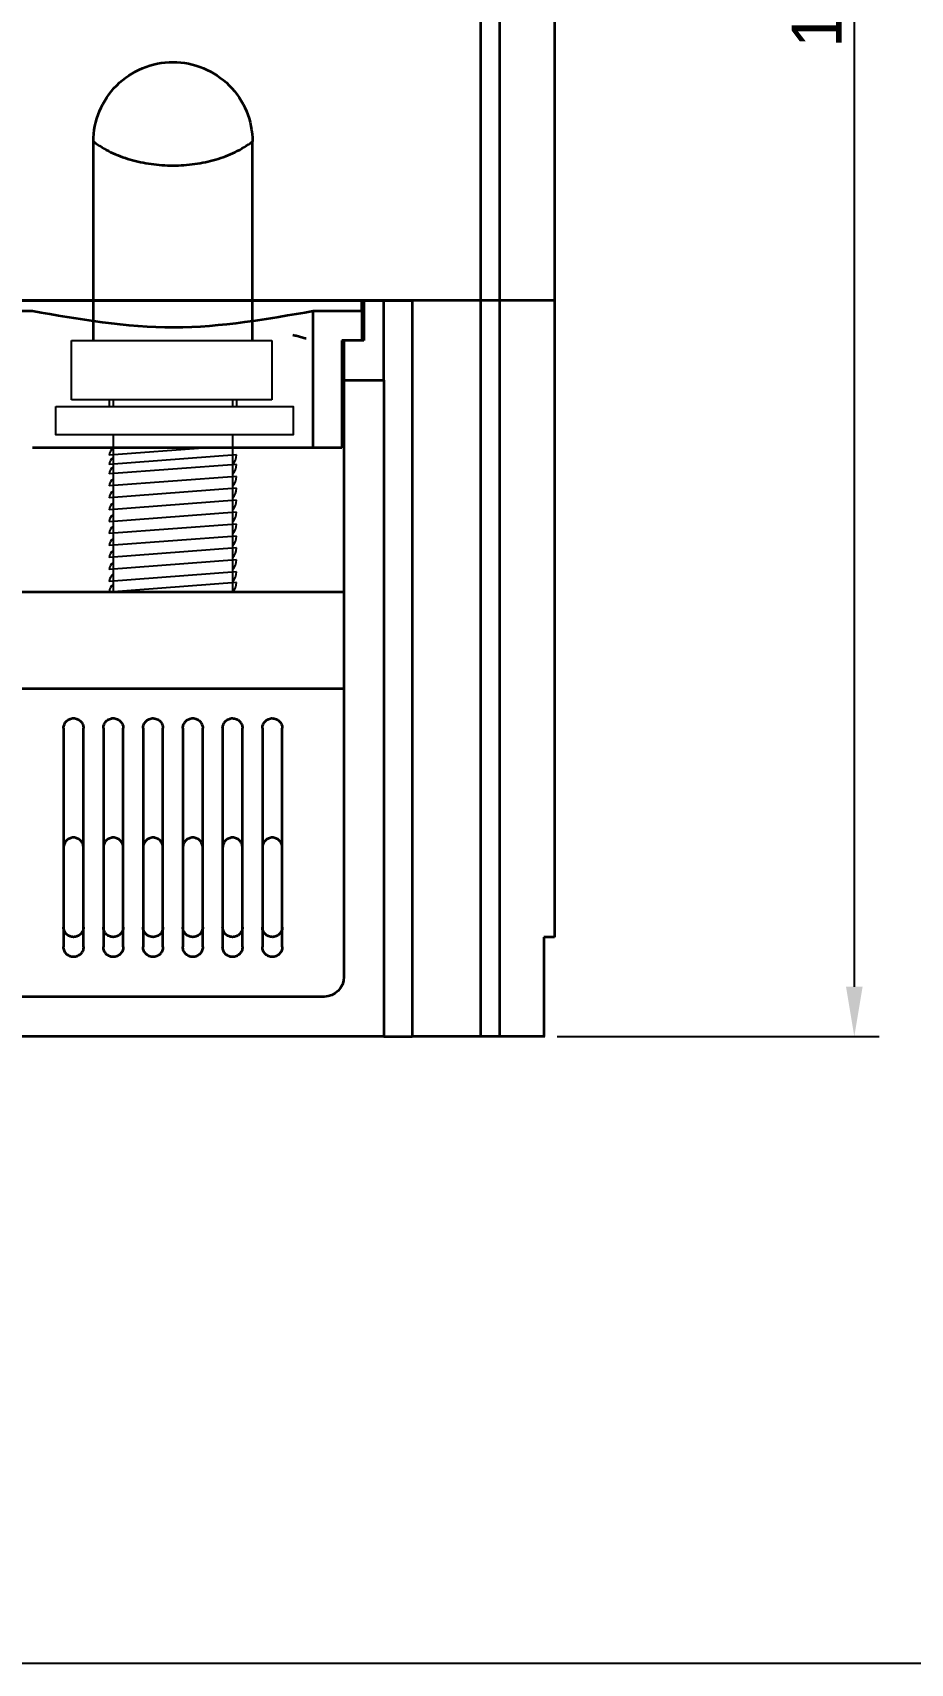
# Model space of a CAD drawing. Header units: millimetres. Extents: x 45 to 885, y 38 to 718.
# Drawn here: x 786.6 to 830.8, y 37.9 to 119.9 of the extents above; entities that cross this region are included whole.
import ezdxf

# ---------------------------------------------------------------- set-up
doc = ezdxf.new("R2010")
doc.units = ezdxf.units.MM
for name, color, linetype in [('3', 3, 'Continuous'), ('4', 133, 'Continuous'), ('55', 5, 'Continuous')]:
    doc.layers.add(name, color=color, linetype=linetype)
doc.styles.get("Standard").update_dxf_attribs({"font": 'BareunDotumPro1.ttf'})
doc.dimstyles.new('ISO-25', dxfattribs={"dimtxt": 2.5, "dimasz": 2.5, "dimexe": 1.25, "dimexo": 0.625, "dimtad": 1, "dimtxsty": 'Standard', "dimcen": 2.5, "dimadec": 0, "dimazin": 0, "dimtfac": 1, "dimtmove": 0, "dimatfit": 3, "dimfxl": 0, "dimarcsym": 0})

# ---------------------------------------------------------------- blocks, each defined once
blk = doc.blocks.new('*D20')
at = {"color": 0, "lineweight": -2}
for p, q in [((812.198, 174.463), (829.217, 174.463)), ((827.967, 171.963), (827.967, 71.963)), ((813.022, 69.463), (829.217, 69.463))]:
    blk.add_line(p, q, dxfattribs=at)
at = {"color": 0}
for points in [[(828.384, 171.963), (827.55, 171.963), (827.967, 174.463)], [(827.55, 71.963), (828.384, 71.963), (827.967, 69.463)]]:
    blk.add_solid(points, dxfattribs=at)
at = {"layer": 'Defpoints', "color": 0}
for p in [(811.573, 174.463), (812.397, 69.463), (827.967, 69.463)]:
    blk.add_point(p, dxfattribs=at)
at = {"color": 0, "insert": (826.092, 121.963), "char_height": 2.5, "attachment_point": 5, "rotation": 90}
blk.add_mtext('105', dxfattribs=at)

msp = doc.modelspace()

# ---------------------------------------------------------------- linework, layer by layer
at = {"color": 0, "linetype": 'ByBlock', "lineweight": 35}
for p, q in [((809.191, 69.463), (809.191, 159.163)), ((810.136, 69.463), (810.136, 159.163)), ((812.897, 159.163), (812.897, 106.463)), ((789.697, 104.463), (789.697, 114.463)), ((797.697, 104.463), (797.697, 114.463)), ((812.897, 106.463), (732.897, 106.463)), ((800.397, 106.463), (745.397, 106.463))]:
    msp.add_line(p, q, dxfattribs=at)
msp.add_lwpolyline([(45.491, 618.976), (885.408, 618.976), (885.408, 37.938), (45.491, 37.938)], close=True)
for points, knots in [([(789.697, 114.463), (789.697, 114.983), (789.905, 116.035), (790.795, 117.364), (792.125, 118.255), (793.177, 118.463), (793.697, 118.463)], [0, 0, 0, 0, 1.560723, 3.121445, 4.682168, 6.24289, 6.24289, 6.24289, 6.24289]), ([(793.697, 118.463), (794.217, 118.463), (795.269, 118.255), (796.599, 117.364), (797.489, 116.035), (797.697, 114.983), (797.697, 114.463)], [0, 0, 0, 0, 1.560723, 3.121445, 4.682168, 6.24289, 6.24289, 6.24289, 6.24289]), ([(789.697, 114.463), (789.967, 114.26), (790.559, 113.904), (791.543, 113.532), (792.601, 113.31), (793.697, 113.237), (794.793, 113.31), (795.851, 113.532), (796.834, 113.904), (797.427, 114.26), (797.697, 114.463)], [0, 0, 0, 0, 1.012314, 2.059029, 3.140808, 4.242998, 5.345189, 6.426967, 7.473683, 8.485997, 8.485997, 8.485997, 8.485997]), ([(800.397, 104.554), (800.323, 104.573), (800.175, 104.612), (799.951, 104.672), (799.801, 104.711), (799.725, 104.732)], [0, 0, 0, 0, 0.2286263, 0.4602496, 0.6945884, 0.6945884, 0.6945884, 0.6945884])]:
    msp.add_open_spline(points, degree=3, knots=knots, dxfattribs=at)
at = {"layer": '3', "color": 0, "linetype": 'ByBlock', "lineweight": 35}
for p, q in [((742.597, 106.463), (803.197, 106.463)), ((786.639, 105.927), (779.954, 105.927)), ((803.197, 105.927), (800.754, 105.927)), ((800.754, 99.063), (800.754, 105.927)), ((803.197, 105.927), (803.197, 106.463)), ((803.197, 105.927), (803.197, 104.463)), ((802.297, 104.463), (802.197, 104.463)), ((802.197, 104.463), (802.197, 99.063)), ((802.197, 99.063), (800.754, 99.063))]:
    msp.add_line(p, q, dxfattribs=at)
at = {"layer": '3'}
for p, q in [((788.591, 104.463), (798.672, 104.463)), ((788.591, 101.477), (788.591, 104.463)), ((798.672, 104.463), (798.672, 101.477)), ((798.672, 101.477), (788.591, 101.477)), ((790.497, 101.477), (790.497, 101.135)), ((790.697, 101.477), (790.697, 101.135)), ((796.697, 101.477), (796.697, 101.135)), ((796.897, 101.477), (796.897, 101.135)), ((790.697, 99.722), (790.697, 91.813)), ((796.697, 99.722), (796.697, 91.813)), ((795.44, 99.063), (790.497, 98.692)), ((796.897, 98.707), (790.497, 98.227)), ((796.897, 98.227), (790.497, 97.747)), ((796.897, 97.627), (790.497, 97.147)), ((796.897, 97.027), (790.497, 96.547)), ((796.897, 96.427), (790.497, 95.947)), ((796.897, 95.827), (790.497, 95.347)), ((796.897, 95.227), (790.497, 94.747)), ((796.897, 94.627), (790.497, 94.147)), ((796.897, 94.027), (790.497, 93.547)), ((796.897, 93.427), (790.497, 92.947)), ((796.897, 92.827), (790.497, 92.347)), ((796.897, 92.293), (790.497, 91.813))]:
    msp.add_line(p, q, dxfattribs=at)
msp.add_lwpolyline([(787.812, 101.135), (799.742, 101.135), (799.742, 99.722), (787.812, 99.722)], close=True, dxfattribs=at)
for centre, radius, start, end in [((790.911, 98.692), 0.414, 121.1623, 180), ((790.911, 98.227), 0.414, 121.1623, 180), ((796.204, 98.707), 0.693, 314.35203, 0), ((790.911, 97.747), 0.414, 121.1623, 180), ((796.204, 98.227), 0.693, 314.35203, 0), ((796.204, 97.627), 0.693, 314.35203, 0), ((790.911, 97.147), 0.414, 121.1623, 180), ((790.911, 96.547), 0.414, 121.1623, 180), ((796.204, 97.027), 0.693, 314.35203, 0), ((790.911, 95.947), 0.414, 121.1623, 180), ((796.204, 96.427), 0.693, 314.35203, 0), ((790.911, 95.362), 0.414, 121.1623, 180), ((796.204, 95.827), 0.693, 314.35203, 0), ((796.204, 95.227), 0.693, 314.35203, 0), ((790.911, 94.762), 0.414, 121.1623, 180), ((790.911, 94.147), 0.414, 121.1623, 180), ((796.204, 94.627), 0.693, 314.35203, 0), ((790.911, 93.547), 0.414, 121.1623, 180), ((796.204, 94.027), 0.693, 314.35203, 0), ((790.911, 92.947), 0.414, 121.1623, 180), ((790.911, 92.347), 0.414, 121.1623, 180), ((796.204, 93.427), 0.693, 314.35203, 0), ((796.204, 92.827), 0.693, 314.35203, 0), ((790.911, 91.828), 0.414, 121.1623, 180), ((796.204, 92.293), 0.693, 314.35203, 0)]:
    msp.add_arc(centre, radius, start, end, dxfattribs=at)
at = {"layer": '3', "color": 0, "linetype": 'ByBlock', "lineweight": 35}
msp.add_open_spline([(800.754, 105.927), (798.466, 105.545), (796.144, 105.113), (791.342, 105.104), (788.943, 105.542), (786.639, 105.927)], degree=3, knots=[0, 0, 0, 0, 0.5, 0.5, 1, 1, 1, 1], dxfattribs=at)
msp.add_rational_spline([(800.754, 99.063), (796.113, 99.063), (791.281, 99.063), (786.639, 99.063)], [0.989961183242, 0.963981359512, 0.963981359512, 0.989961183242], degree=3, dxfattribs=at)
at = {"layer": '4', "color": 0, "linetype": 'ByBlock', "lineweight": 35}
for p, q in [((803.197, 106.463), (803.297, 106.463)), ((803.297, 106.463), (804.297, 106.463)), ((803.297, 106.463), (803.297, 104.463)), ((804.297, 102.463), (804.297, 106.463)), ((804.297, 106.463), (805.732, 106.463)), ((805.732, 106.463), (805.732, 69.463)), ((812.897, 106.463), (805.732, 106.463)), ((812.897, 106.463), (812.897, 74.463)), ((803.297, 104.463), (802.297, 104.463)), ((802.297, 104.463), (802.297, 102.463)), ((802.297, 102.463), (802.297, 72.463)), ((802.297, 102.463), (804.297, 102.463)), ((804.297, 102.463), (804.297, 69.463)), ((788.197, 84.963), (788.197, 73.963)), ((789.197, 73.963), (789.197, 84.963)), ((790.197, 84.963), (790.197, 73.963)), ((791.197, 73.963), (791.197, 84.963)), ((792.197, 84.963), (792.197, 73.963)), ((793.197, 73.963), (793.197, 84.963)), ((794.197, 84.963), (794.197, 73.963)), ((795.197, 73.963), (795.197, 84.963)), ((796.197, 84.963), (796.197, 73.963)), ((797.197, 73.963), (797.197, 84.963)), ((798.197, 84.963), (798.197, 73.963)), ((799.197, 73.963), (799.197, 84.963)), ((812.897, 74.463), (812.359, 74.463)), ((801.297, 71.463), (786.097, 71.463)), ((804.297, 69.463), (741.497, 69.463)), ((804.297, 69.463), (805.732, 69.463)), ((812.346, 69.463), (805.732, 69.463))]:
    msp.add_line(p, q, dxfattribs=at)
at = {"layer": '4', "color": 0, "linetype": 'ByBlock', "lineweight": 35, "extrusion": (0, 0, -1)}
msp.add_arc((-801.297, 72.463), 1, 180, 270, dxfattribs=at)
at = {"layer": '4', "color": 0, "linetype": 'ByBlock', "lineweight": 35}
for points in [[(802.297, 91.813), (796.681, 91.813), (790.713, 91.813), (785.097, 91.813)], [(785.097, 86.963), (790.713, 86.963), (796.681, 86.963), (802.297, 86.963)]]:
    msp.add_rational_spline(points, [1, 0.960635087259, 0.960635087259, 1], degree=3, dxfattribs=at)
for points, knots in [([(788.197, 84.963), (788.197, 84.996), (788.2, 85.029), (788.213, 85.094), (788.223, 85.126), (788.249, 85.187), (788.264, 85.216), (788.301, 85.27), (788.322, 85.296), (788.392, 85.364), (788.447, 85.401), (788.537, 85.438), (788.568, 85.447), (788.632, 85.46), (788.664, 85.463), (788.728, 85.463), (788.761, 85.46), (788.825, 85.447), (788.855, 85.438), (788.916, 85.413), (788.945, 85.398), (788.999, 85.362), (789.024, 85.342), (789.071, 85.296), (789.092, 85.27), (789.129, 85.216), (789.145, 85.187), (789.171, 85.126), (789.18, 85.094), (789.193, 85.03), (789.197, 84.996), (789.197, 84.963)], [0, 0, 0, 0, 0.0625, 0.0625, 0.125, 0.125, 0.1875, 0.1875, 0.25, 0.25, 0.375, 0.375, 0.4375, 0.4375, 0.5, 0.5, 0.5625, 0.5625, 0.625, 0.625, 0.6875, 0.6875, 0.75, 0.75, 0.8125, 0.8125, 0.875, 0.875, 0.9375, 0.9375, 1, 1, 1, 1]), ([(790.197, 84.963), (790.197, 84.996), (790.2, 85.029), (790.213, 85.093), (790.223, 85.125), (790.248, 85.185), (790.263, 85.214), (790.3, 85.269), (790.321, 85.294), (790.39, 85.363), (790.446, 85.4), (790.566, 85.45), (790.632, 85.463), (790.729, 85.463), (790.762, 85.46), (790.826, 85.447), (790.857, 85.438), (790.917, 85.413), (790.947, 85.397), (791.001, 85.361), (791.026, 85.34), (791.073, 85.294), (791.094, 85.269), (791.13, 85.214), (791.146, 85.185), (791.171, 85.125), (791.181, 85.093), (791.193, 85.029), (791.197, 84.996), (791.197, 84.963)], [0, 0, 0, 0, 0.0625, 0.0625, 0.125, 0.125, 0.1875, 0.1875, 0.25, 0.25, 0.375, 0.375, 0.5, 0.5, 0.5625, 0.5625, 0.625, 0.625, 0.6875, 0.6875, 0.75, 0.75, 0.8125, 0.8125, 0.875, 0.875, 0.9375, 0.9375, 1, 1, 1, 1]), ([(792.197, 84.963), (792.197, 84.996), (792.2, 85.028), (792.213, 85.092), (792.223, 85.124), (792.248, 85.185), (792.263, 85.213), (792.299, 85.268), (792.321, 85.294), (792.39, 85.363), (792.446, 85.4), (792.566, 85.45), (792.632, 85.463), (792.729, 85.463), (792.763, 85.459), (792.827, 85.447), (792.858, 85.437), (792.918, 85.412), (792.948, 85.397), (793.002, 85.36), (793.027, 85.34), (793.074, 85.293), (793.094, 85.268), (793.13, 85.214), (793.146, 85.184), (793.171, 85.124), (793.181, 85.093), (793.194, 85.029), (793.197, 84.996), (793.197, 84.963)], [0, 0, 0, 0, 0.0625, 0.0625, 0.125, 0.125, 0.1875, 0.1875, 0.25, 0.25, 0.375, 0.375, 0.5, 0.5, 0.5625, 0.5625, 0.625, 0.625, 0.6875, 0.6875, 0.75, 0.75, 0.8125, 0.8125, 0.875, 0.875, 0.9375, 0.9375, 1, 1, 1, 1]), ([(794.197, 84.963), (794.197, 84.996), (794.2, 85.028), (794.213, 85.092), (794.222, 85.124), (794.248, 85.185), (794.263, 85.213), (794.299, 85.268), (794.32, 85.293), (794.39, 85.362), (794.445, 85.4), (794.566, 85.45), (794.632, 85.463), (794.729, 85.463), (794.762, 85.46), (794.826, 85.447), (794.858, 85.437), (794.918, 85.412), (794.947, 85.397), (795.001, 85.36), (795.027, 85.34), (795.073, 85.293), (795.094, 85.268), (795.13, 85.214), (795.146, 85.185), (795.171, 85.124), (795.181, 85.093), (795.194, 85.029), (795.197, 84.996), (795.197, 84.963)], [0, 0, 0, 0, 0.0625, 0.0625, 0.125, 0.125, 0.1875, 0.1875, 0.25, 0.25, 0.375, 0.375, 0.5, 0.5, 0.5625, 0.5625, 0.625, 0.625, 0.6875, 0.6875, 0.75, 0.75, 0.8125, 0.8125, 0.875, 0.875, 0.9375, 0.9375, 1, 1, 1, 1]), ([(796.197, 84.963), (796.197, 84.996), (796.2, 85.029), (796.213, 85.093), (796.223, 85.125), (796.248, 85.185), (796.263, 85.214), (796.3, 85.268), (796.321, 85.294), (796.391, 85.363), (796.446, 85.4), (796.567, 85.45), (796.632, 85.463), (796.73, 85.463), (796.763, 85.459), (796.826, 85.447), (796.857, 85.437), (796.918, 85.413), (796.947, 85.397), (797.001, 85.361), (797.026, 85.34), (797.073, 85.294), (797.094, 85.269), (797.13, 85.215), (797.146, 85.185), (797.171, 85.125), (797.181, 85.093), (797.194, 85.029), (797.197, 84.996), (797.197, 84.963)], [0, 0, 0, 0, 0.0625, 0.0625, 0.125, 0.125, 0.1875, 0.1875, 0.25, 0.25, 0.375, 0.375, 0.5, 0.5, 0.5625, 0.5625, 0.625, 0.625, 0.6875, 0.6875, 0.75, 0.75, 0.8125, 0.8125, 0.875, 0.875, 0.9375, 0.9375, 1, 1, 1, 1]), ([(798.197, 84.963), (798.197, 84.996), (798.2, 85.029), (798.213, 85.094), (798.223, 85.126), (798.249, 85.187), (798.264, 85.216), (798.301, 85.27), (798.323, 85.296), (798.392, 85.365), (798.448, 85.401), (798.538, 85.438), (798.57, 85.447), (798.633, 85.46), (798.665, 85.463), (798.73, 85.463), (798.763, 85.459), (798.826, 85.447), (798.857, 85.438), (798.917, 85.413), (798.946, 85.398), (799, 85.362), (799.025, 85.342), (799.072, 85.295), (799.093, 85.27), (799.129, 85.216), (799.145, 85.187), (799.171, 85.126), (799.18, 85.094), (799.193, 85.03), (799.197, 84.996), (799.197, 84.963)], [0, 0, 0, 0, 0.0625, 0.0625, 0.125, 0.125, 0.1875, 0.1875, 0.25, 0.25, 0.375, 0.375, 0.4375, 0.4375, 0.5, 0.5, 0.5625, 0.5625, 0.625, 0.625, 0.6875, 0.6875, 0.75, 0.75, 0.8125, 0.8125, 0.875, 0.875, 0.9375, 0.9375, 1, 1, 1, 1]), ([(789.197, 78.963), (789.197, 78.996), (789.193, 79.029), (789.18, 79.094), (789.171, 79.126), (789.145, 79.187), (789.129, 79.216), (789.092, 79.27), (789.071, 79.296), (789.001, 79.365), (788.945, 79.401), (788.855, 79.438), (788.824, 79.447), (788.76, 79.46), (788.728, 79.463), (788.664, 79.463), (788.631, 79.459), (788.568, 79.447), (788.537, 79.438), (788.477, 79.413), (788.448, 79.398), (788.394, 79.362), (788.369, 79.342), (788.299, 79.272), (788.262, 79.218), (788.223, 79.126), (788.213, 79.094), (788.2, 79.03), (788.197, 78.996), (788.197, 78.963)], [0, 0, 0, 0, 0.0625, 0.0625, 0.125, 0.125, 0.1875, 0.1875, 0.25, 0.25, 0.375, 0.375, 0.4375, 0.4375, 0.5, 0.5, 0.5625, 0.5625, 0.625, 0.625, 0.6875, 0.6875, 0.75, 0.75, 0.875, 0.875, 0.9375, 0.9375, 1, 1, 1, 1]), ([(791.197, 78.963), (791.197, 78.996), (791.194, 79.029), (791.181, 79.093), (791.171, 79.125), (791.146, 79.185), (791.13, 79.214), (791.094, 79.269), (791.073, 79.294), (791.003, 79.363), (790.947, 79.4), (790.827, 79.45), (790.762, 79.463), (790.664, 79.463), (790.631, 79.459), (790.568, 79.447), (790.536, 79.437), (790.476, 79.413), (790.447, 79.397), (790.393, 79.361), (790.368, 79.341), (790.321, 79.294), (790.3, 79.269), (790.264, 79.215), (790.248, 79.185), (790.223, 79.125), (790.213, 79.093), (790.2, 79.029), (790.197, 78.996), (790.197, 78.963)], [0, 0, 0, 0, 0.0625, 0.0625, 0.125, 0.125, 0.1875, 0.1875, 0.25, 0.25, 0.375, 0.375, 0.5, 0.5, 0.5625, 0.5625, 0.625, 0.625, 0.6875, 0.6875, 0.75, 0.75, 0.8125, 0.8125, 0.875, 0.875, 0.9375, 0.9375, 1, 1, 1, 1]), ([(793.197, 78.963), (793.197, 78.996), (793.194, 79.028), (793.181, 79.092), (793.171, 79.124), (793.146, 79.184), (793.131, 79.213), (793.095, 79.268), (793.073, 79.293), (793.004, 79.362), (792.948, 79.4), (792.828, 79.45), (792.762, 79.463), (792.665, 79.463), (792.632, 79.46), (792.567, 79.447), (792.536, 79.437), (792.476, 79.412), (792.447, 79.397), (792.392, 79.361), (792.367, 79.34), (792.32, 79.293), (792.3, 79.268), (792.263, 79.214), (792.248, 79.185), (792.223, 79.124), (792.213, 79.093), (792.2, 79.029), (792.197, 78.996), (792.197, 78.963)], [0, 0, 0, 0, 0.0625, 0.0625, 0.125, 0.125, 0.1875, 0.1875, 0.25, 0.25, 0.375, 0.375, 0.5, 0.5, 0.5625, 0.5625, 0.625, 0.625, 0.6875, 0.6875, 0.75, 0.75, 0.8125, 0.8125, 0.875, 0.875, 0.9375, 0.9375, 1, 1, 1, 1]), ([(795.197, 78.963), (795.197, 78.996), (795.194, 79.029), (795.181, 79.093), (795.171, 79.124), (795.146, 79.184), (795.131, 79.214), (795.094, 79.268), (795.074, 79.293), (795.027, 79.34), (795.002, 79.36), (794.948, 79.397), (794.918, 79.412), (794.858, 79.437), (794.827, 79.447), (794.763, 79.459), (794.73, 79.463), (794.632, 79.463), (794.566, 79.45), (794.446, 79.4), (794.39, 79.363), (794.321, 79.294), (794.299, 79.268), (794.263, 79.213), (794.248, 79.185), (794.223, 79.124), (794.213, 79.092), (794.2, 79.028), (794.197, 78.996), (794.197, 78.963)], [0, 0, 0, 0, 0.0625, 0.0625, 0.125, 0.125, 0.1875, 0.1875, 0.25, 0.25, 0.3125, 0.3125, 0.375, 0.375, 0.4375, 0.4375, 0.5, 0.5, 0.625, 0.625, 0.75, 0.75, 0.8125, 0.8125, 0.875, 0.875, 0.9375, 0.9375, 1, 1, 1, 1]), ([(797.197, 78.963), (797.197, 78.996), (797.193, 79.029), (797.181, 79.093), (797.171, 79.125), (797.146, 79.185), (797.13, 79.214), (797.094, 79.269), (797.073, 79.294), (797.026, 79.34), (797.001, 79.361), (796.947, 79.397), (796.918, 79.412), (796.858, 79.437), (796.827, 79.447), (796.763, 79.459), (796.73, 79.463), (796.633, 79.463), (796.567, 79.45), (796.447, 79.401), (796.391, 79.364), (796.321, 79.295), (796.3, 79.269), (796.264, 79.214), (796.248, 79.186), (796.223, 79.125), (796.213, 79.093), (796.2, 79.029), (796.197, 78.996), (796.197, 78.963)], [0, 0, 0, 0, 0.0625, 0.0625, 0.125, 0.125, 0.1875, 0.1875, 0.25, 0.25, 0.3125, 0.3125, 0.375, 0.375, 0.4375, 0.4375, 0.5, 0.5, 0.625, 0.625, 0.75, 0.75, 0.8125, 0.8125, 0.875, 0.875, 0.9375, 0.9375, 1, 1, 1, 1]), ([(799.197, 78.963), (799.197, 78.996), (799.193, 79.03), (799.18, 79.094), (799.171, 79.126), (799.145, 79.187), (799.129, 79.216), (799.093, 79.27), (799.072, 79.295), (799.025, 79.342), (799, 79.362), (798.946, 79.398), (798.917, 79.413), (798.857, 79.438), (798.826, 79.447), (798.763, 79.459), (798.73, 79.463), (798.666, 79.463), (798.634, 79.46), (798.57, 79.447), (798.539, 79.438), (798.449, 79.402), (798.393, 79.365), (798.323, 79.296), (798.302, 79.271), (798.265, 79.216), (798.249, 79.187), (798.223, 79.126), (798.213, 79.094), (798.2, 79.029), (798.197, 78.996), (798.197, 78.963)], [0, 0, 0, 0, 0.0625, 0.0625, 0.125, 0.125, 0.1875, 0.1875, 0.25, 0.25, 0.3125, 0.3125, 0.375, 0.375, 0.4375, 0.4375, 0.5, 0.5, 0.5625, 0.5625, 0.625, 0.625, 0.75, 0.75, 0.8125, 0.8125, 0.875, 0.875, 0.9375, 0.9375, 1, 1, 1, 1]), ([(789.197, 74.963), (789.197, 74.929), (789.194, 74.896), (789.18, 74.832), (789.171, 74.8), (789.145, 74.739), (789.129, 74.71), (789.092, 74.655), (789.071, 74.629), (789.001, 74.561), (788.945, 74.524), (788.855, 74.487), (788.824, 74.478), (788.76, 74.466), (788.728, 74.463), (788.664, 74.463), (788.631, 74.466), (788.568, 74.479), (788.537, 74.488), (788.477, 74.512), (788.448, 74.528), (788.394, 74.563), (788.369, 74.584), (788.299, 74.653), (788.262, 74.708), (788.223, 74.8), (788.213, 74.831), (788.2, 74.896), (788.197, 74.929), (788.197, 74.963)], [0, 0, 0, 0, 0.0625, 0.0625, 0.125, 0.125, 0.1875, 0.1875, 0.25, 0.25, 0.375, 0.375, 0.4375, 0.4375, 0.5, 0.5, 0.5625, 0.5625, 0.625, 0.625, 0.6875, 0.6875, 0.75, 0.75, 0.875, 0.875, 0.9375, 0.9375, 1, 1, 1, 1]), ([(791.197, 74.963), (791.197, 74.93), (791.194, 74.897), (791.181, 74.833), (791.171, 74.801), (791.146, 74.74), (791.13, 74.711), (791.094, 74.657), (791.073, 74.631), (791.003, 74.562), (790.947, 74.525), (790.827, 74.476), (790.762, 74.463), (790.664, 74.463), (790.631, 74.466), (790.567, 74.479), (790.536, 74.488), (790.476, 74.513), (790.447, 74.529), (790.393, 74.564), (790.368, 74.585), (790.321, 74.632), (790.3, 74.657), (790.264, 74.711), (790.248, 74.74), (790.223, 74.801), (790.213, 74.832), (790.2, 74.896), (790.197, 74.93), (790.197, 74.963)], [0, 0, 0, 0, 0.0625, 0.0625, 0.125, 0.125, 0.1875, 0.1875, 0.25, 0.25, 0.375, 0.375, 0.5, 0.5, 0.5625, 0.5625, 0.625, 0.625, 0.6875, 0.6875, 0.75, 0.75, 0.8125, 0.8125, 0.875, 0.875, 0.9375, 0.9375, 1, 1, 1, 1]), ([(793.197, 74.963), (793.197, 74.93), (793.194, 74.897), (793.181, 74.833), (793.171, 74.802), (793.146, 74.741), (793.131, 74.712), (793.094, 74.658), (793.073, 74.632), (793.004, 74.563), (792.948, 74.526), (792.828, 74.476), (792.762, 74.463), (792.664, 74.463), (792.631, 74.466), (792.567, 74.479), (792.536, 74.488), (792.476, 74.513), (792.446, 74.529), (792.392, 74.565), (792.367, 74.586), (792.32, 74.632), (792.3, 74.657), (792.263, 74.712), (792.248, 74.741), (792.222, 74.801), (792.213, 74.833), (792.2, 74.897), (792.197, 74.93), (792.197, 74.963)], [0, 0, 0, 0, 0.0625, 0.0625, 0.125, 0.125, 0.1875, 0.1875, 0.25, 0.25, 0.375, 0.375, 0.5, 0.5, 0.5625, 0.5625, 0.625, 0.625, 0.6875, 0.6875, 0.75, 0.75, 0.8125, 0.8125, 0.875, 0.875, 0.9375, 0.9375, 1, 1, 1, 1]), ([(795.197, 74.963), (795.197, 74.93), (795.194, 74.897), (795.181, 74.833), (795.171, 74.802), (795.146, 74.741), (795.131, 74.712), (795.095, 74.658), (795.073, 74.632), (795.004, 74.563), (794.949, 74.526), (794.828, 74.476), (794.763, 74.463), (794.665, 74.463), (794.632, 74.466), (794.568, 74.479), (794.536, 74.488), (794.476, 74.513), (794.447, 74.529), (794.392, 74.565), (794.367, 74.585), (794.32, 74.632), (794.3, 74.657), (794.263, 74.712), (794.248, 74.741), (794.222, 74.801), (794.213, 74.833), (794.2, 74.897), (794.197, 74.93), (794.197, 74.963)], [0, 0, 0, 0, 0.0625, 0.0625, 0.125, 0.125, 0.1875, 0.1875, 0.25, 0.25, 0.375, 0.375, 0.5, 0.5, 0.5625, 0.5625, 0.625, 0.625, 0.6875, 0.6875, 0.75, 0.75, 0.8125, 0.8125, 0.875, 0.875, 0.9375, 0.9375, 1, 1, 1, 1]), ([(797.197, 74.963), (797.197, 74.93), (797.194, 74.897), (797.181, 74.833), (797.171, 74.801), (797.146, 74.74), (797.13, 74.711), (797.094, 74.657), (797.073, 74.631), (797.004, 74.563), (796.948, 74.525), (796.828, 74.476), (796.763, 74.463), (796.665, 74.463), (796.632, 74.466), (796.568, 74.478), (796.537, 74.488), (796.477, 74.513), (796.448, 74.528), (796.393, 74.564), (796.368, 74.585), (796.321, 74.631), (796.3, 74.657), (796.264, 74.711), (796.248, 74.74), (796.223, 74.801), (796.213, 74.832), (796.2, 74.896), (796.197, 74.93), (796.197, 74.963)], [0, 0, 0, 0, 0.0625, 0.0625, 0.125, 0.125, 0.1875, 0.1875, 0.25, 0.25, 0.375, 0.375, 0.5, 0.5, 0.5625, 0.5625, 0.625, 0.625, 0.6875, 0.6875, 0.75, 0.75, 0.8125, 0.8125, 0.875, 0.875, 0.9375, 0.9375, 1, 1, 1, 1]), ([(799.197, 74.963), (799.197, 74.929), (799.194, 74.896), (799.181, 74.832), (799.171, 74.8), (799.145, 74.739), (799.129, 74.71), (799.093, 74.655), (799.071, 74.63), (799.002, 74.561), (798.946, 74.525), (798.857, 74.488), (798.826, 74.479), (798.762, 74.466), (798.73, 74.463), (798.666, 74.463), (798.633, 74.466), (798.57, 74.478), (798.539, 74.487), (798.479, 74.512), (798.449, 74.527), (798.395, 74.563), (798.37, 74.583), (798.323, 74.63), (798.302, 74.655), (798.265, 74.709), (798.249, 74.738), (798.223, 74.799), (798.213, 74.831), (798.2, 74.896), (798.197, 74.929), (798.197, 74.963)], [0, 0, 0, 0, 0.0625, 0.0625, 0.125, 0.125, 0.1875, 0.1875, 0.25, 0.25, 0.375, 0.375, 0.4375, 0.4375, 0.5, 0.5, 0.5625, 0.5625, 0.625, 0.625, 0.6875, 0.6875, 0.75, 0.75, 0.8125, 0.8125, 0.875, 0.875, 0.9375, 0.9375, 1, 1, 1, 1]), ([(789.197, 73.963), (789.197, 73.929), (789.194, 73.896), (789.18, 73.832), (789.171, 73.8), (789.145, 73.739), (789.129, 73.71), (789.092, 73.655), (789.071, 73.63), (789.001, 73.561), (788.945, 73.524), (788.855, 73.488), (788.824, 73.478), (788.76, 73.466), (788.728, 73.463), (788.664, 73.463), (788.631, 73.466), (788.568, 73.479), (788.537, 73.488), (788.477, 73.513), (788.448, 73.528), (788.394, 73.564), (788.369, 73.584), (788.322, 73.63), (788.301, 73.656), (788.264, 73.71), (788.249, 73.739), (788.223, 73.8), (788.213, 73.831), (788.2, 73.896), (788.197, 73.929), (788.197, 73.963)], [0, 0, 0, 0, 0.0625, 0.0625, 0.125, 0.125, 0.1875, 0.1875, 0.25, 0.25, 0.375, 0.375, 0.4375, 0.4375, 0.5, 0.5, 0.5625, 0.5625, 0.625, 0.625, 0.6875, 0.6875, 0.75, 0.75, 0.8125, 0.8125, 0.875, 0.875, 0.9375, 0.9375, 1, 1, 1, 1]), ([(791.197, 73.963), (791.197, 73.93), (791.194, 73.897), (791.181, 73.833), (791.171, 73.801), (791.146, 73.74), (791.13, 73.711), (791.094, 73.657), (791.072, 73.631), (791.003, 73.562), (790.947, 73.525), (790.827, 73.476), (790.761, 73.463), (790.664, 73.463), (790.631, 73.466), (790.567, 73.479), (790.536, 73.488), (790.476, 73.513), (790.447, 73.529), (790.393, 73.565), (790.367, 73.585), (790.321, 73.632), (790.3, 73.657), (790.264, 73.711), (790.248, 73.74), (790.223, 73.801), (790.213, 73.832), (790.2, 73.896), (790.197, 73.93), (790.197, 73.963)], [0, 0, 0, 0, 0.0625, 0.0625, 0.125, 0.125, 0.1875, 0.1875, 0.25, 0.25, 0.375, 0.375, 0.5, 0.5, 0.5625, 0.5625, 0.625, 0.625, 0.6875, 0.6875, 0.75, 0.75, 0.8125, 0.8125, 0.875, 0.875, 0.9375, 0.9375, 1, 1, 1, 1]), ([(793.197, 73.963), (793.197, 73.93), (793.194, 73.897), (793.181, 73.833), (793.171, 73.801), (793.146, 73.741), (793.131, 73.712), (793.094, 73.658), (793.073, 73.632), (793.004, 73.563), (792.948, 73.525), (792.828, 73.476), (792.762, 73.463), (792.664, 73.463), (792.631, 73.466), (792.567, 73.479), (792.536, 73.488), (792.475, 73.513), (792.446, 73.529), (792.392, 73.565), (792.367, 73.586), (792.32, 73.632), (792.299, 73.658), (792.263, 73.712), (792.248, 73.741), (792.222, 73.802), (792.213, 73.833), (792.2, 73.897), (792.197, 73.93), (792.197, 73.963)], [0, 0, 0, 0, 0.0625, 0.0625, 0.125, 0.125, 0.1875, 0.1875, 0.25, 0.25, 0.375, 0.375, 0.5, 0.5, 0.5625, 0.5625, 0.625, 0.625, 0.6875, 0.6875, 0.75, 0.75, 0.8125, 0.8125, 0.875, 0.875, 0.9375, 0.9375, 1, 1, 1, 1]), ([(795.197, 73.963), (795.197, 73.93), (795.194, 73.897), (795.181, 73.833), (795.171, 73.802), (795.146, 73.741), (795.131, 73.712), (795.095, 73.658), (795.073, 73.632), (795.004, 73.563), (794.948, 73.526), (794.828, 73.476), (794.763, 73.463), (794.665, 73.463), (794.632, 73.466), (794.568, 73.479), (794.536, 73.488), (794.476, 73.513), (794.447, 73.529), (794.392, 73.565), (794.367, 73.586), (794.32, 73.632), (794.3, 73.657), (794.263, 73.712), (794.248, 73.741), (794.223, 73.801), (794.213, 73.833), (794.2, 73.897), (794.197, 73.93), (794.197, 73.963)], [0, 0, 0, 0, 0.0625, 0.0625, 0.125, 0.125, 0.1875, 0.1875, 0.25, 0.25, 0.375, 0.375, 0.5, 0.5, 0.5625, 0.5625, 0.625, 0.625, 0.6875, 0.6875, 0.75, 0.75, 0.8125, 0.8125, 0.875, 0.875, 0.9375, 0.9375, 1, 1, 1, 1]), ([(797.197, 73.963), (797.197, 73.93), (797.194, 73.897), (797.181, 73.833), (797.171, 73.801), (797.146, 73.74), (797.13, 73.712), (797.094, 73.657), (797.073, 73.632), (797.004, 73.563), (796.948, 73.526), (796.858, 73.488), (796.827, 73.479), (796.762, 73.466), (796.73, 73.463), (796.665, 73.463), (796.632, 73.466), (796.568, 73.479), (796.537, 73.488), (796.477, 73.513), (796.447, 73.528), (796.393, 73.564), (796.368, 73.585), (796.321, 73.631), (796.3, 73.657), (796.264, 73.711), (796.248, 73.74), (796.223, 73.801), (796.213, 73.832), (796.2, 73.896), (796.197, 73.93), (796.197, 73.963)], [0, 0, 0, 0, 0.0625, 0.0625, 0.125, 0.125, 0.1875, 0.1875, 0.25, 0.25, 0.375, 0.375, 0.4375, 0.4375, 0.5, 0.5, 0.5625, 0.5625, 0.625, 0.625, 0.6875, 0.6875, 0.75, 0.75, 0.8125, 0.8125, 0.875, 0.875, 0.9375, 0.9375, 1, 1, 1, 1]), ([(799.197, 73.963), (799.197, 73.929), (799.193, 73.896), (799.181, 73.832), (799.171, 73.8), (799.145, 73.739), (799.13, 73.71), (799.093, 73.656), (799.072, 73.63), (799.002, 73.561), (798.947, 73.525), (798.857, 73.488), (798.826, 73.479), (798.762, 73.466), (798.73, 73.463), (798.666, 73.463), (798.633, 73.466), (798.569, 73.478), (798.539, 73.487), (798.478, 73.512), (798.449, 73.527), (798.395, 73.563), (798.369, 73.583), (798.322, 73.63), (798.301, 73.655), (798.265, 73.709), (798.249, 73.739), (798.223, 73.8), (798.213, 73.831), (798.2, 73.896), (798.197, 73.929), (798.197, 73.963)], [0, 0, 0, 0, 0.0625, 0.0625, 0.125, 0.125, 0.1875, 0.1875, 0.25, 0.25, 0.375, 0.375, 0.4375, 0.4375, 0.5, 0.5, 0.5625, 0.5625, 0.625, 0.625, 0.6875, 0.6875, 0.75, 0.75, 0.8125, 0.8125, 0.875, 0.875, 0.9375, 0.9375, 1, 1, 1, 1])]:
    msp.add_open_spline(points, degree=3, knots=knots, dxfattribs=at)
msp.add_open_spline([(812.359, 74.463), (812.355, 72.796), (812.351, 71.129), (812.346, 69.463)], degree=3, dxfattribs=at)
at = {"layer": '55', "color": 0, "linetype": 'ByBlock', "lineweight": 35}
msp.add_line((812.397, 69.463), (812.346, 69.463), dxfattribs=at)

# ---------------------------------------------------------------- dimensions: what is measured, and where the dimension line sits
dim = msp.add_linear_dim(base=(827.967, 69.463), p1=(811.573, 174.463), p2=(812.397, 69.463), angle=90, dimstyle='ISO-25')
dim.commit()
dim.dimension.update_dxf_attribs({"geometry": '*D20', "text_midpoint": (826.092, 121.963)})

doc.saveas('drawing.dxf')
